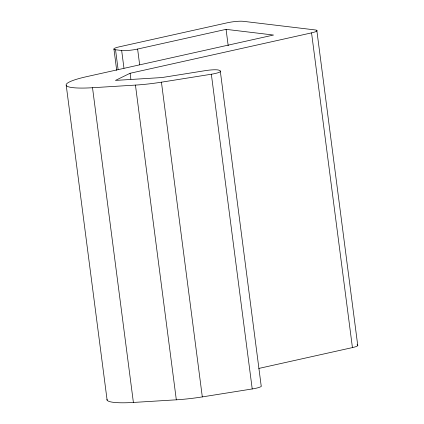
<?xml version="1.0" encoding="UTF-8"?>
<svg xmlns="http://www.w3.org/2000/svg" width="424" height="424" viewBox="0 0 424 424"><rect width="100%" height="100%" fill="white"/><g stroke="black" fill="none" stroke-linecap="round" stroke-linejoin="round"><path stroke-width="0.64" d="M118.095 69.435L115.54 49.767A11.676 1.765 -7.4 0 1 119.245 46.841L227.354 22.774A11.676 1.765 -7.4 0 1 243.307 21.317L315.26 29.945A11.676 1.765 -7.4 0 1 311.555 32.871L130.089 73.273L115.455 80.412L161.894 77.56L205.364 70.633A11.676 1.765 -7.4 0 1 219.086 70.267L220.284 70.988L261.158 385.713A11.676 1.765 -7.4 0 1 252.222 388.956L202.312 396.906A43.783 6.625 -7.4 0 1 176.32 399.816L133.39 402.445A43.783 6.625 -7.4 0 1 107.055 399.281M115.54 49.767L121.662 50.498A11.676 1.765 -7.4 0 0 137.614 49.046L226.072 29.351L273.528 35.044L86.576 76.67A43.783 6.625 -7.4 0 0 66.239 85.431L107.118 400.155M258.794 368.44L352.429 347.59A11.676 1.765 -7.4 0 0 357.088 344.839M66.239 85.431A43.783 6.625 -7.4 0 0 92.517 87.726L135.447 85.092A43.783 6.625 -7.4 0 0 161.438 82.182L211.348 74.232A11.676 1.765 -7.4 0 0 220.284 70.988M316.823 30.369L357.702 345.094M311.555 32.871L352.429 347.59M226.072 29.351L228.197 45.744M211.348 74.232L252.222 388.956M161.438 82.182L202.312 396.906M137.614 49.046L139.66 64.782M135.447 85.092L176.32 399.816M130.089 73.273L130.857 79.171M121.662 50.498L123.962 68.206M113.977 49.343L116.701 70.326M92.517 87.726L133.39 402.445"/></g></svg>
